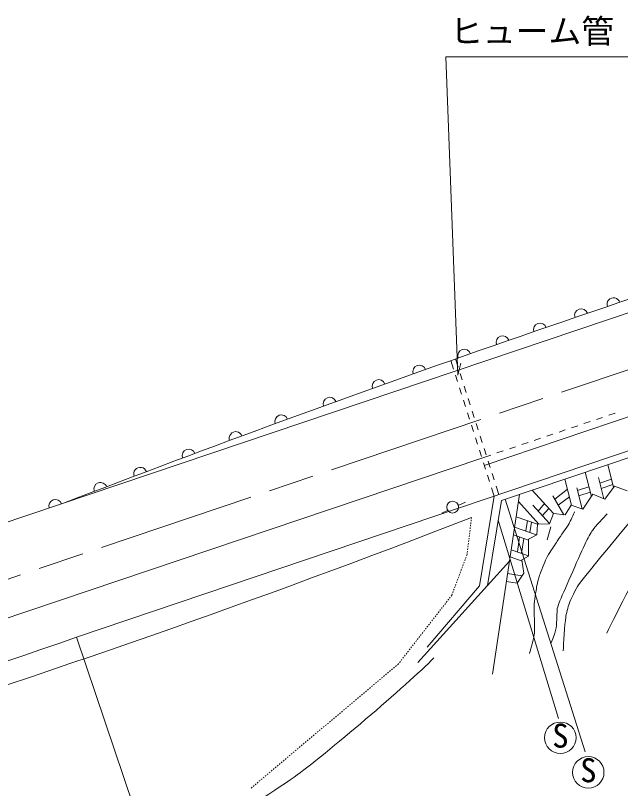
# Model space of a CAD drawing. Units: millimetres, scale not verified. Extents: x 40000 to 680000, y 20000 to 380000.
# Drawn here: x 464788 to 510895, y 263148 to 322053 of the extents above; entities that cross this region are included whole.
import ezdxf
from ezdxf.enums import TextEntityAlignment as Align

# ---------------------------------------------------------------- set-up
doc = ezdxf.new("R2010")
doc.units = ezdxf.units.MM
doc.header["$LTSCALE"] = 1000
doc.linetypes.add('CHAIN', pattern=[18.5, 12, -1.5, 3.5, -1.5])
for name, color, linetype, lineweight in [('M-BMK', 2, 'CHAIN', 13), ('M-STR-HTXT', 7, 'Continuous', 13), ('M-WORK', 1, 'Continuous', 13)]:
    doc.layers.add(name, color=color, linetype=linetype, lineweight=lineweight)
doc.styles.add('ＭＳ ゴシック', font='')
doc.styles.get('ＭＳ ゴシック').set_extended_font_data('MS Gothic')

msp = doc.modelspace()

# ---------------------------------------------------------------- linework, layer by layer
at = {"layer": 'M-BMK'}
msp.add_line((552831, 309002), (459865, 277638), dxfattribs=at)
at = {"layer": 'M-STR-HTXT'}
msp.add_line((498499, 294656), (498715, 295565), dxfattribs=at)
msp.add_lwpolyline([(498499, 294656), (497583, 318890), (527583, 318890)], dxfattribs=at)
at = {"layer": 'M-WORK'}
for p, q in [((552136, 313122), (450969, 278991)), ((554438, 305965), (500513, 287772)), ((555193, 303619), (469445, 274691)), ((555342, 303154), (501813, 285095)), ((497960, 295755), (498165, 295114)), ((498328, 295885), (498534, 295242)), ((498317, 294638), (498469, 294162)), ((498686, 294765), (498838, 294289)), ((498622, 293686), (498774, 293209)), ((498991, 293813), (499143, 293337)), ((499295, 292860), (499447, 292384)), ((498926, 292733), (499078, 292257)), ((499231, 291781), (499383, 291304)), ((499600, 291908), (499752, 291432)), ((510478, 291752), (510004, 291592)), ((508583, 291113), (508109, 290953)), ((509530, 291432), (509056, 291272)), ((499535, 290828), (499688, 290352)), ((499904, 290955), (500057, 290479)), ((506688, 290473), (506214, 290313)), ((507635, 290793), (507161, 290633)), ((499840, 289876), (499992, 289399)), ((500209, 290003), (500361, 289527)), ((504793, 289834), (504319, 289674)), ((505740, 290154), (505266, 289994)), ((503845, 289514), (503371, 289354)), ((500144, 288923), (500297, 288447)), ((500513, 289050), (500666, 288574)), ((501950, 288875), (501476, 288715)), ((502898, 289195), (502424, 289035)), ((500334, 288330), (460156, 274775)), ((501003, 288555), (500334, 288330)), ((500818, 288098), (500970, 287622)), ((500449, 287971), (500601, 287494)), ((509921, 287830), (510363, 286088)), ((500753, 287018), (500906, 286542)), ((501122, 287145), (501275, 286669)), ((508201, 287250), (508673, 285392)), ((506654, 286728), (507162, 284729)), ((509204, 286837), (509611, 285235)), ((510202, 286722), (509310, 286421)), ((510303, 286323), (509411, 286022)), ((501058, 286066), (501263, 285425)), ((501427, 286193), (501633, 285550)), ((505790, 284102), (504167, 285889)), ((505879, 285203), (506853, 285947)), ((507572, 286065), (507981, 284456)), ((508483, 286142), (507626, 285853)), ((508584, 285743), (507727, 285454)), ((503202, 285563), (501143, 271873)), ((508200, 265936), (502102, 285192)), ((505732, 285459), (506564, 284012)), ((506148, 284736), (506996, 285383)), ((498528, 284714), (499093, 284974)), ((501813, 285095), (500762, 278630)), ((504679, 283297), (503119, 285013)), ((505473, 283332), (504204, 284729)), ((505106, 284855), (504606, 284287)), ((497279, 284138), (497720, 284342)), ((505434, 284493), (504934, 283925)), ((499485, 283329), (499497, 283428)), ((499509, 283527), (499521, 283627)), ((499533, 283726), (499542, 283793)), ((506162, 268494), (501569, 283590)), ((502946, 283862), (504559, 283290)), ((503798, 283560), (503679, 282772)), ((504112, 283449), (503994, 282660)), ((499412, 282733), (499424, 282832)), ((499436, 282932), (499448, 283031)), ((499460, 283130), (499473, 283230)), ((502827, 283074), (504503, 282480)), ((505587, 283086), (505304, 282094)), ((499339, 282138), (499351, 282237)), ((499363, 282336), (499375, 282435)), ((499388, 282535), (499400, 282634)), ((502739, 282485), (503885, 282078)), ((503206, 282319), (503036, 281183)), ((503521, 282207), (503350, 281072)), ((499266, 281542), (499278, 281641)), ((499291, 281741), (499303, 281840)), ((499315, 281939), (499327, 282038)), ((499158, 280875), (499197, 280978)), ((499197, 280978), (499206, 281046)), ((499218, 281145), (499230, 281244)), ((499242, 281344), (499254, 281443)), ((502568, 281349), (503885, 280882)), ((495449, 272751), (502438, 280483)), ((498948, 280313), (498983, 280406)), ((499018, 280500), (499053, 280594)), ((499088, 280687), (499123, 280781)), ((502485, 280795), (503393, 280473)), ((498737, 279751), (498772, 279845)), ((498807, 279938), (498842, 280032)), ((498878, 280126), (498913, 280219)), ((498526, 279189), (498562, 279283)), ((498597, 279377), (498632, 279470)), ((498667, 279564), (498702, 279657)), ((502293, 279522), (503391, 279368)), ((498316, 278627), (498351, 278721)), ((498386, 278815), (498421, 278908)), ((498456, 279002), (498491, 279096)), ((498105, 278066), (498140, 278159)), ((498175, 278253), (498210, 278347)), ((498246, 278440), (498281, 278534)), ((497740, 277494), (497802, 277573)), ((497863, 277652), (497924, 277731)), ((497986, 277810), (498031, 277868)), ((498031, 277868), (498070, 277972)), ((497249, 276863), (497310, 276942)), ((497372, 277021), (497433, 277100)), ((497495, 277179), (497556, 277258)), ((497617, 277336), (497679, 277415)), ((496758, 276231), (496819, 276310)), ((496881, 276389), (496942, 276468)), ((497003, 276547), (497065, 276626)), ((497126, 276705), (497188, 276784)), ((496267, 275600), (496328, 275679)), ((496389, 275758), (496451, 275837)), ((496512, 275916), (496574, 275995)), ((496635, 276074), (496696, 276152)), ((495898, 275126), (495960, 275205)), ((496021, 275284), (496082, 275363)), ((496144, 275442), (496205, 275521)), ((475773, 255933), (469445, 274691)), ((495407, 274495), (495469, 274574)), ((495530, 274653), (495591, 274732)), ((495653, 274811), (495714, 274889)), ((495776, 274968), (495837, 275047)), ((494916, 273863), (494977, 273942)), ((495039, 274021), (495100, 274100)), ((495162, 274179), (495223, 274258)), ((495284, 274337), (495346, 274416)), ((494548, 273390), (494609, 273469)), ((494670, 273548), (494732, 273627)), ((494793, 273705), (494855, 273784)), ((494056, 272758), (494118, 272837)), ((494179, 272916), (494241, 272995)), ((494302, 273074), (494363, 273153)), ((494425, 273232), (494486, 273311)), ((493449, 272200), (493526, 272264)), ((493602, 272329), (493679, 272393)), ((493755, 272457), (493832, 272522)), ((493908, 272586), (493950, 272621)), ((493950, 272621), (493995, 272679)), ((492684, 271556), (492761, 271620)), ((492837, 271685), (492914, 271749)), ((492990, 271813), (493067, 271878)), ((493143, 271942), (493220, 272007)), ((493296, 272071), (493373, 272135)), ((491919, 270912), (491996, 270976)), ((492072, 271041), (492149, 271105)), ((492225, 271169), (492302, 271234)), ((492378, 271298), (492455, 271363)), ((492531, 271427), (492608, 271491)), ((491307, 270397), (491384, 270461)), ((491460, 270525), (491537, 270590)), ((491613, 270654), (491690, 270719)), ((491766, 270783), (491843, 270847)), ((490542, 269753), (490619, 269817)), ((490695, 269881), (490772, 269946)), ((490848, 270010), (490925, 270075)), ((491001, 270139), (491078, 270203)), ((491154, 270268), (491231, 270332)), ((489930, 269237), (490007, 269302)), ((490083, 269366), (490160, 269430)), ((490236, 269495), (490313, 269559)), ((490389, 269624), (490466, 269688)), ((489165, 268593), (489242, 268658)), ((489318, 268722), (489395, 268786)), ((489471, 268851), (489548, 268915)), ((489624, 268980), (489701, 269044)), ((489777, 269108), (489854, 269173)), ((488400, 267949), (488477, 268014)), ((488553, 268078), (488630, 268142)), ((488706, 268207), (488783, 268271)), ((488859, 268336), (488936, 268400)), ((489012, 268464), (489089, 268529)), ((487788, 267434), (487865, 267498)), ((487941, 267563), (488018, 267627)), ((488094, 267692), (488171, 267756)), ((488247, 267820), (488324, 267885)), ((487023, 266790), (487100, 266854)), ((487176, 266919), (487253, 266983)), ((487329, 267048), (487406, 267112)), ((487482, 267176), (487559, 267241)), ((487635, 267305), (487712, 267370)), ((486411, 266275), (486488, 266339)), ((486564, 266404), (486641, 266468)), ((486717, 266532), (486794, 266597)), ((486870, 266661), (486947, 266726)), ((485646, 265631), (485723, 265695)), ((485799, 265760), (485876, 265824)), ((485952, 265888), (486029, 265953)), ((486105, 266017), (486182, 266082)), ((486258, 266146), (486335, 266210)), ((485034, 265116), (485111, 265180)), ((485187, 265244), (485264, 265309)), ((485340, 265373), (485417, 265438)), ((485493, 265502), (485570, 265566)), ((484269, 264471), (484346, 264536)), ((484422, 264600), (484499, 264665)), ((484575, 264729), (484652, 264794)), ((484728, 264858), (484805, 264922)), ((484881, 264987), (484958, 265051)), ((483504, 263827), (483581, 263892)), ((483657, 263956), (483734, 264021)), ((483810, 264085), (483887, 264149)), ((483963, 264214), (484040, 264278)), ((484116, 264343), (484193, 264407)), ((482892, 263312), (482969, 263377)), ((483045, 263441), (483122, 263505)), ((483198, 263570), (483275, 263634)), ((483351, 263699), (483428, 263763)), ((482739, 263183), (482816, 263248))]:
    msp.add_line(p, q, dxfattribs=at)
for points in [[(511389, 285822), (510428, 286176), (509703, 285198), (508792, 285569), (508033, 284439), (507123, 284742), (506667, 284000), (505790, 284102), (505470, 283326), (504559, 283292), (504509, 282483), (503885, 282145), (503885, 280847), (503379, 280577), (503514, 279565), (503030, 278787), (502202, 278911)], [(501263, 285425), (500151, 278584), (496151, 273923)]]:
    msp.add_lwpolyline(points, dxfattribs=at)
for centre, radius in [((498096, 284589), 450), ((506306, 267015), 1200), ((508434, 264378), 1200)]:
    msp.add_circle(centre, radius, dxfattribs=at)
for centre, radius, start, end in [((859694, -732101), 1089651, 107.25706, 111.04223), ((510363, 300039), 500, 18.3476, 199.04947), ((507898, 299198), 500, 18.84712, 198.82391), ((504753, 298119), 500, 19.19677, 198.82391), ((501916, 297135), 500, 19.51258, 198.82391), ((498991, 296117), 500, 19.26728, 199.26728), ((495559, 294905), 500, 19.71891, 199.32605), ((492461, 293803), 500, 19.71891, 199.67184), ((488726, 292457), 500, 20.08355, 199.72471), ((485051, 291116), 500, 20.58319, 200.08355), ((481574, 289843), 500, 20.08355, 200.52551), ((477997, 288509), 500, 20.61624, 200.39429), ((474301, 287120), 500, 20.69233, 200.73334), ((471269, 285967), 500, 21.03355, 200.73334), ((467833, 284680), 500, 18.64294, 198.64294), ((213943, 1021361), 790931, 287.39315, 291.16724), ((396116, 478607), 216700, 277.57398, 289.77884)]:
    msp.add_arc(centre, radius, start, end, dxfattribs=at)
for points, knots in [([(509851, 274978), (510501, 276390), (512671, 280521), (513464, 281858), (513767, 282369), (514914, 283746), (515315, 284186), (515518, 284409), (516221, 284986), (516472, 285154), (516710, 285314), (517480, 285707), (517747, 285815), (518205, 286001), (519609, 286479), (520084, 286618), (521520, 287036), (525848, 288217), (527294, 288596), (528037, 288791), (530272, 289361), (531030, 289489), (532003, 289652), (534949, 289957), (535931, 290050), (536425, 290098), (537919, 290119), (538410, 290192), (538828, 290254), (540054, 290588), (540453, 290725), (541216, 290986), (543497, 291809), (544214, 292179), (545063, 292617), (547416, 294270), (548247, 294743), (549526, 295471), (553447, 297509), (554758, 298180), (554980, 298294), (555664, 298606), (555906, 298667), (556073, 298709), (556397, 298766), (556737, 298819)], [0, 0, 0, 0, 1, 1, 1, 2, 2, 2, 3, 3, 3, 4, 4, 4, 5, 5, 5, 6, 6, 6, 7, 7, 7, 8, 8, 8, 9, 9, 9, 10, 10, 10, 11, 11, 11, 12, 12, 12, 13, 13, 13, 14, 14, 14, 15, 15, 15, 15]), ([(506528, 273638), (506540, 274149), (506653, 275680), (506717, 276188), (506743, 276400), (506898, 277027), (506976, 277227), (507093, 277526), (507490, 278411), (507685, 278667), (508869, 280225), (512687, 284693), (513847, 286269), (513904, 286347), (513973, 286492), (514041, 286662)], [0, 0, 0, 0, 1, 1, 1, 2, 2, 2, 3, 3, 3, 4, 4, 4, 5, 5, 5, 5]), ([(507381, 284243), (507317, 284056), (507070, 283514), (506970, 283343), (506818, 283080), (506296, 282331), (506127, 282078), (506019, 281916), (505691, 281433), (505588, 281269), (505512, 281150), (505292, 280790), (505233, 280662), (505120, 280414), (504815, 279655), (504727, 279397), (504669, 279224), (504534, 278693), (504501, 278513), (504451, 278232), (504330, 277382), (504316, 277097), (504296, 276682), (504373, 275435), (504333, 275022), (504302, 274705), (504078, 273768), (503962, 273471), (503956, 273457), (503951, 273444), (503946, 273431)], [0, 0, 0, 0, 1, 1, 1, 2, 2, 2, 3, 3, 3, 4, 4, 4, 5, 5, 5, 6, 6, 6, 7, 7, 7, 8, 8, 8, 9, 9, 9, 10, 10, 10, 10]), ([(509887, 284086), (509645, 283855), (508976, 283104), (508774, 282838), (508647, 282670), (508339, 282117), (508251, 281927), (507840, 281041), (506664, 278356), (506278, 277458), (506228, 277343), (506093, 276991), (506075, 276868), (506038, 276607), (506038, 275814), (506008, 275552), (505991, 275404), (505889, 274967), (505839, 274827), (505794, 274701), (505689, 274448), (505582, 274203)], [0, 0, 0, 0, 1, 1, 1, 2, 2, 2, 3, 3, 3, 4, 4, 4, 5, 5, 5, 6, 6, 6, 7, 7, 7, 7]), ([(496670, 273101), (494709, 271107), (488307, 265648), (486028, 264027), (482856, 261770), (472865, 255698), (469488, 253760), (468436, 253157), (465059, 251776), (463926, 251345), (463080, 251023), (460487, 250212), (459608, 250000), (458160, 249651), (453775, 248774), (452303, 248545), (451285, 248387), (448203, 248094), (447173, 248069), (446444, 248052), (444248, 248173), (443537, 248334), (441234, 248855), (434418, 250798), (432153, 251467), (431562, 251642), (429855, 252371), (429265, 252552), (428369, 252826), (425639, 253492), (424736, 253742), (423449, 254098), (419550, 255071), (418315, 255580), (416780, 256212), (412354, 258523), (410957, 259420)], [0, 0, 0, 0, 1, 1, 1, 2, 2, 2, 3, 3, 3, 4, 4, 4, 5, 5, 5, 6, 6, 6, 7, 7, 7, 8, 8, 8, 9, 9, 9, 10, 10, 10, 11, 11, 11, 12, 12, 12, 12])]:
    msp.add_open_spline(points, degree=3, knots=knots, dxfattribs=at)

# ---------------------------------------------------------------- texts
at = {"layer": 'M-STR-HTXT', "style": 'ＭＳ ゴシック'}
msp.add_text('ヒューム管 φ=450 L=13.0', height=1833, dxfattribs=at).set_placement((512583, 319390), align=Align.BOTTOM_CENTER)
at = {"layer": 'M-WORK', "style": 'ＭＳ ゴシック'}
for p in [(506314, 265713), (508443, 263076)]:
    msp.add_text('S', height=1833, dxfattribs=at).set_placement(p, align=Align.BOTTOM_CENTER)

doc.saveas('drawing.dxf')
